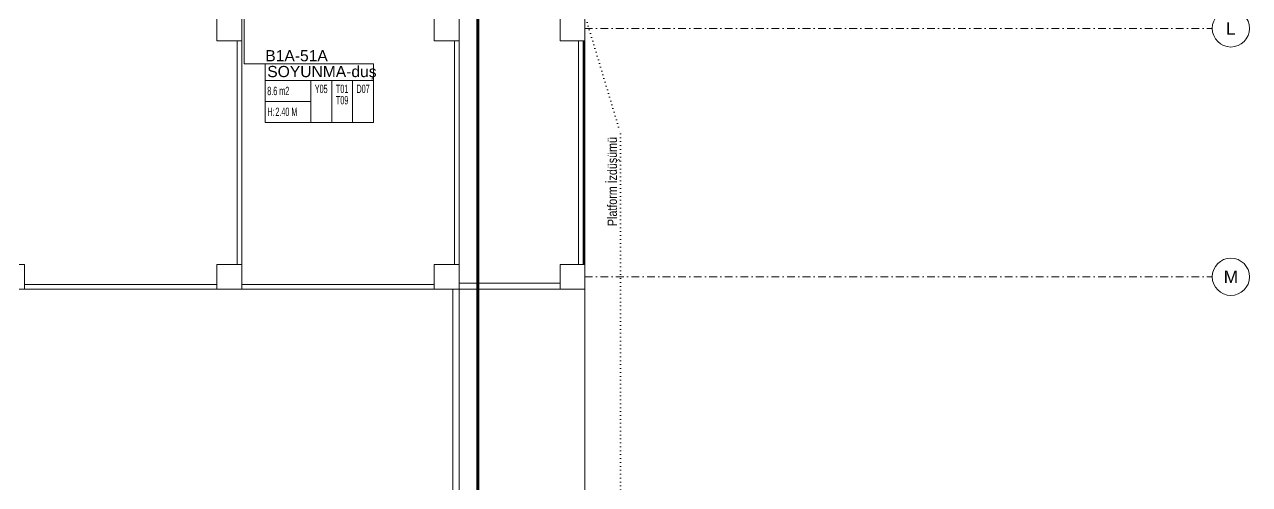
# Model space of a CAD drawing. Header units: metres. Extents: x -13316 to 152404, y -3899 to 30226.
# Drawn here: x 94940 to 98886, y 491 to 1972 of the extents above; entities that cross this region are included whole.
import ezdxf
from ezdxf.enums import TextEntityAlignment as Align

# ---------------------------------------------------------------- set-up
doc = ezdxf.new("R2010")
doc.units = ezdxf.units.M
doc.header["$LTSCALE"] = 100
doc.header["$MEASUREMENT"] = 0
doc.header["$PDMODE"] = 1
doc.linetypes.add('DASHDOT2', pattern=[0.5, 0.25, -0.125, 0, -0.125])
doc.linetypes.add('DOT2', pattern=[0.125, 0, -0.125])
doc.layers.get('0').update_dxf_attribs({"color": 9, "lineweight": 9})
for name, color, linetype, lineweight in [('00', 9, 'Continuous', 9), ('01', 9, 'Continuous', 9), ('06D', 9, 'Continuous', 9), ('10', 9, 'Continuous', 9), ('15', 9, 'Continuous', 9), ('20', 9, 'DOT2', 9), ('21', 9, 'Continuous', 9), ('21_mahal200', 9, 'Continuous', 9), ('24', 9, 'DASHDOT2', 9)]:
    doc.layers.add(name, color=color, linetype=linetype, lineweight=lineweight)
doc.styles.add('Arial', font='arial.ttf', dxfattribs={"height": 2.5})
doc.styles.add('MuuM_TEXT-STANDART', font='ARIALN.TTF')
doc.dimstyles.new('MuuM_DIM200', dxfattribs={"dimscale": 20, "dimtxt": 2, "dimasz": 1, "dimexe": 1, "dimexo": 1, "dimgap": 1, "dimtad": 1, "dimdec": 1, "dimrnd": 0.5, "dimdsep": 46, "dimtxsty": 'MuuM_TEXT-STANDART', "dimblk": 'ARCHTICK', "dimcen": 0, "dimdle": 0.15, "dimclrd": 256, "dimclre": 256, "dimclrt": 256, "dimadec": 0, "dimazin": 0, "dimtfac": 5, "dimtdec": 1, "dimtix": 1, "dimtmove": 2, "dimatfit": 3, "dimldrblk": 'DOT', "dimfxl": 3, "dimfxlon": 1, "dimtolj": 1, "dimlwd": -1, "dimlwe": -1, "dimarcsym": 0})

# ---------------------------------------------------------------- blocks, each defined once
blk = doc.blocks.new('0_aks')
at = {"linetype": 'Continuous'}
blk.add_circle((0, 0), 3, dxfattribs=at)
at = {"style": 'Arial'}
blk.add_attdef('AKS', text='', height=2, dxfattribs=at).set_placement((0, 0), align=Align.MIDDLE_CENTER)
blk = doc.blocks.new('p-akslar_yeni')
at = {"layer": '24'}
for points in [[(18840, -6935), (20861, -6935)], [(18840, -7735), (20861, -7735)]]:
    blk.add_lwpolyline(points, dxfattribs=at)
at = {"layer": '21', "xscale": 20, "yscale": 20, "zscale": 20}
for p, values in [((20921, -6935), {'AKS': 'L'}), ((20921, -7735), {'AKS': 'M'})]:
    blk.add_blockref('0_aks', p, dxfattribs=at).add_auto_attribs(values)
blk = doc.blocks.new('p-kolon_80x80')
blk.add_lwpolyline([(-40, -40), (40, -40), (40, 40), (-40, 40)], close=True)
blk = doc.blocks.new('1.Bod.Ara.Sitatik Elk')
at = {"layer": '01'}
for p in [(11280, -6990), (11980, -6990), (12385, -6990), (10580, -7790), (11280, -7790), (11980, -7790), (12385, -7790)]:
    blk.add_blockref('p-kolon_80x80', p, dxfattribs=at)
blk = doc.blocks.new('0_roomno2')
blk.add_lwpolyline([(19.38, -10.5), (0, -10.5), (0, 0), (19.38, 0)], close=True)
for points in [[(0, -3), (19.38, -3)], [(8.12, -3), (8.12, -10.5)], [(11.88, -3), (11.88, -10.5)], [(15.62, -3), (15.62, -10.5)], [(0, -6.75), (8.12, -6.75)]]:
    blk.add_lwpolyline(points)
at = {"style": 'MuuM_TEXT-STANDART', "width": 0.6}
blk.add_text('H:', height=1.5, dxfattribs=at).set_placement((0.35, -8.61), align=Align.MIDDLE_LEFT)
at = {"style": 'Arial'}
blk.add_attdef('ODANO', (0, 1.17), '', height=2, dxfattribs=at)
blk.add_attdef('MEKANADI', text='', height=2, dxfattribs=at).set_placement((0.35, -3), align=Align.BOTTOM_LEFT)
at = {"style": 'MuuM_TEXT-STANDART', "width": 0.6}
for tag, p in [('M2', (0.35, -4.88)), ('TEMIZTAVANYUKSEKLIGI', (1.8, -8.61))]:
    blk.add_attdef(tag, text='', height=1.5, dxfattribs=at).set_placement(p, align=Align.MIDDLE_LEFT)
for tag, p in [('YER01', (10, -4.5)), ('TAVAN01', (13.75, -4.5)), ('DUVAR01', (17.5, -4.5)), ('YER02', (10, -6.75)), ('TAVAN02', (13.75, -6.75)), ('DUVAR02', (17.5, -6.75)), ('YER03', (10, -9)), ('TAVAN03', (13.75, -9)), ('DUVAR03', (17.5, -9))]:
    blk.add_attdef(tag, text='', height=1.5, dxfattribs=at).set_placement(p, align=Align.MIDDLE_CENTER)
blk = doc.blocks.new('_ArchTick')
at = {"color": 0, "linetype": 'ByBlock', "const_width": 0.15}
blk.add_lwpolyline([(-0.5, -0.5), (0.5, 0.5)], dxfattribs=at)
blk = doc.blocks.new('_Dot')
at = {"color": 0, "linetype": 'ByBlock', "lineweight": -2}
blk.add_line((-0.5, 0), (-1, 0), dxfattribs=at)
at = {"color": 0, "linetype": 'ByBlock', "const_width": 0.5}
blk.add_lwpolyline([(-0.25, 0, 1), (0.25, 0, 1)], format="xyb", close=True, dxfattribs=at)
blk = doc.blocks.new('prf-10x10')
blk.add_lwpolyline([(-5, -5), (5, -5), (5, 5), (-5, 5)], close=True)
at = {"color": 255}
blk.add_solid([(-5, -5), (5, -5), (-5, 5), (5, 5)], dxfattribs=at)
at = {"layer": '10'}
blk.add_point((0, 0), dxfattribs=at)
blk = doc.blocks.new('*U729')
at = {"layer": '06D'}
blk.add_lwpolyline([(-2.5, 720), (2.5, 720), (2.5, 0), (-2.5, 0)], close=True, dxfattribs=at)
at = {"layer": '15'}
blk.add_lwpolyline([(0, 715), (0, 5)], dxfattribs=at)
at = {"layer": '10', "xscale": 0.5, "yscale": 0.5, "rotation": 90}
for p in [(0, 717.5), (0, 2.5)]:
    blk.add_blockref('prf-10x10', p, dxfattribs=at)
blk = doc.blocks.new('1.Bod.Ara.Mimari Elk')
at = {"layer": '00'}
for points in [[(12425, -7750), (12425, -7030), (12405, -7030), (12405, -7265)], [(12405, -7280), (12405, -7750), (12425, -7750)], [(12020, -7830), (12345, -7830), (12345, -7810), (12020, -7810), (12020, -7830)]]:
    blk.add_lwpolyline(points, dxfattribs=at)
for points in [[(10620, -7815), (11240, -7815), (11240, -7830), (10620, -7830)], [(11320, -7815), (11940, -7815), (11940, -7830), (11320, -7830)], [(12020, -7830), (12020, -8550), (12000, -8550), (12000, -7830)]]:
    blk.add_lwpolyline(points, close=True, dxfattribs=at)
at = {"layer": '06D'}
for points in [[(12425, -9170), (12425, -6376.29)], [(11305, -7365), (11305, -7365), (11305, -7030), (11320, -7030), (11320, -7750), (11305, -7750), (11305, -7380), (11305, -7380), (11305, -7365)], [(12405, -7750), (12405, -7030)]]:
    blk.add_lwpolyline(points, dxfattribs=at)
blk.add_lwpolyline([(12020, -7030), (12020, -7750), (12005, -7750), (12005, -7280), (12005, -7030)], close=True, dxfattribs=at)
at = {"layer": '20'}
blk.add_lwpolyline([(11136.56, -4590), (11320, -4700), (11759.99, -5092.75, -0.2171689), (11767.85, -5110), (11767.85, -5390), (12185.66, -6150), (12540, -7329.46), (12540, -9344.49), (12425, -9504.28)], format="xyb", dxfattribs=at)
at = {"layer": '20', "ltscale": 2, "const_width": 10}
blk.add_lwpolyline([(8380, -5050), (8380, -8690), (12080, -8690), (12080, -6110), (9520, -6110), (9520, -5050)], close=True, dxfattribs=at)
at = {"layer": '21_mahal200'}
blk.add_line((11395.67, -7103.75), (11327.81, -7103.75), dxfattribs=at)
at = {"rotation": 359.9999938322261}
blk.add_blockref('*U729', (12422.5, -7750), dxfattribs=at)
at = {"layer": '21_mahal200'}
ref = blk.add_blockref('0_roomno2', (11395.67, -7103.75), dxfattribs=dict(at, xscale=18, yscale=18, zscale=18))
ref.add_attrib('ODANO', 'B1A-51A', (11395.67, -7095.97), dxfattribs={"layer": '0', "height": 36, "style": 'Arial'})
ref.add_attrib('MEKANADI', 'SOYUNMA-duş', dxfattribs={"layer": '0', "height": 36, "style": 'Arial'}).set_placement((11401.97, -7157.75), align=Align.BOTTOM_LEFT)
ref.add_attrib('M2', '8.6 m2', dxfattribs={"layer": '0', "height": 27, "style": 'MuuM_TEXT-STANDART', "width": 0.6}).set_placement((11401.97, -7191.5), align=Align.MIDDLE_LEFT)
ref.add_attrib('TEMIZTAVANYUKSEKLIGI', '2.40 M', dxfattribs={"layer": '0', "height": 27, "style": 'MuuM_TEXT-STANDART', "width": 0.6}).set_placement((11428.07, -7258.69), align=Align.MIDDLE_LEFT)
ref.add_attrib('YER01', 'Y05', dxfattribs={"layer": '0', "height": 27, "style": 'MuuM_TEXT-STANDART', "width": 0.6}).set_placement((11575.67, -7184.75), align=Align.MIDDLE_CENTER)
ref.add_attrib('TAVAN01', 'T01', dxfattribs={"layer": '0', "height": 27, "style": 'MuuM_TEXT-STANDART', "width": 0.6}).set_placement((11643.17, -7184.75), align=Align.MIDDLE_CENTER)
ref.add_attrib('DUVAR01', 'D07', dxfattribs={"layer": '0', "height": 27, "style": 'MuuM_TEXT-STANDART', "width": 0.6}).set_placement((11710.67, -7184.75), align=Align.MIDDLE_CENTER)
ref.add_attrib('TAVAN02', 'T09', dxfattribs={"layer": '0', "height": 27, "style": 'MuuM_TEXT-STANDART', "width": 0.6}).set_placement((11643.17, -7221.24), align=Align.MIDDLE_CENTER)
at = {"layer": '21', "style": 'MuuM_TEXT-STANDART'}
blk.add_text('Platform İzdüşümü', height=30, rotation=90, dxfattribs=at).set_placement((12528.15, -7626.57))
at = {"layer": '21_mahal200'}
blk.add_leader([(11327.81, -6879.16), (11327.81, -7103.75)], dimstyle='MuuM_DIM200', override={"dimasz": 1, "dimfxl": 10}, dxfattribs=at)

msp = doc.modelspace()

# ---------------------------------------------------------------- block references
for name in ['1.Bod.Ara.Mimari Elk', '1.Bod.Ara.Sitatik Elk']:
    msp.add_blockref(name, (84320, 8950))
at = {"layer": '24'}
msp.add_blockref('p-akslar_yeni', (77905, 8895), dxfattribs=at)

doc.saveas('drawing.dxf')
